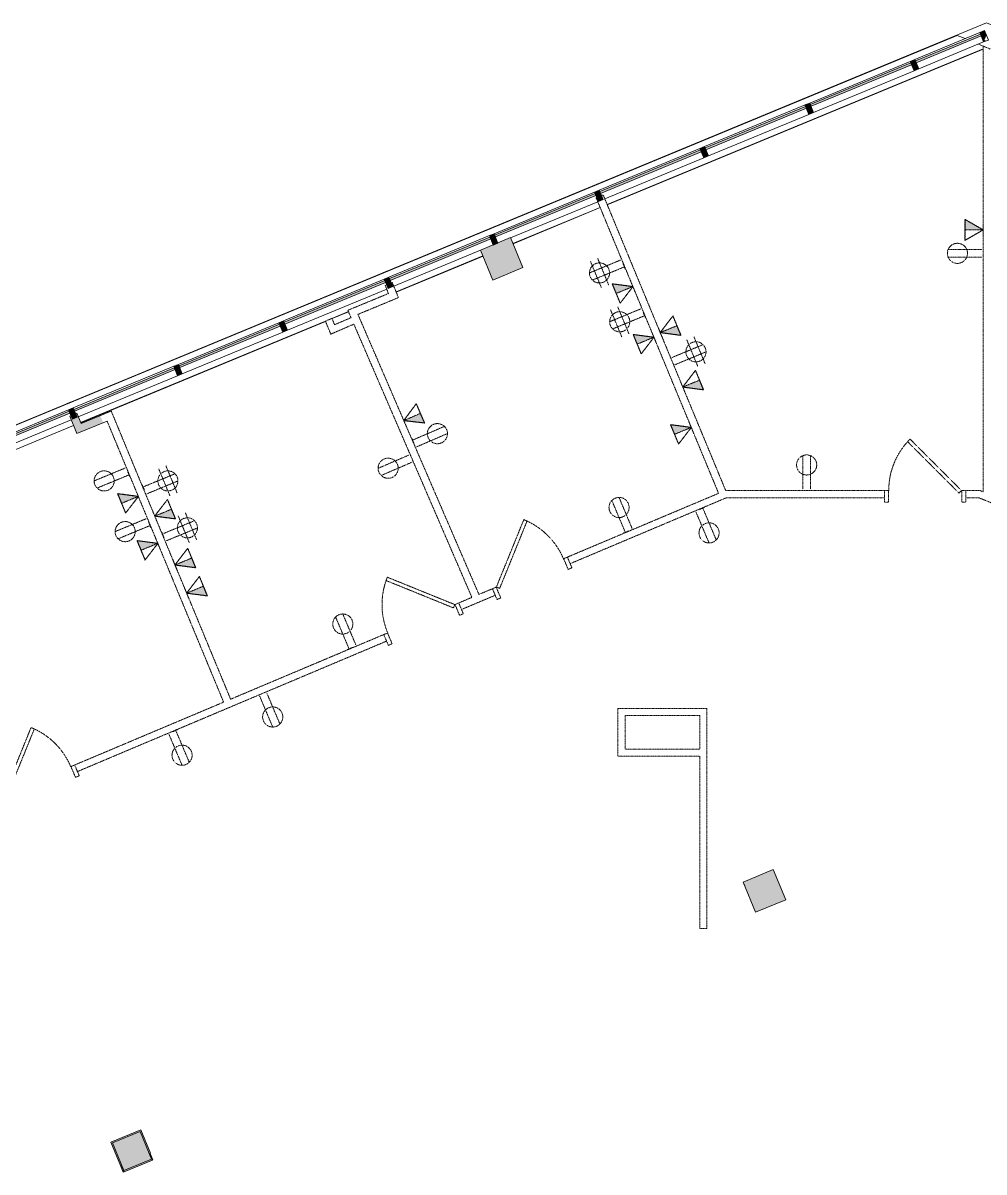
# Model space of a CAD drawing. Header units: inches. Extents: x 488 to 2071, y 800 to 2512.
# Drawn here: x 1024 to 1496, y 1947 to 2512 of the extents above; entities that cross this region are included whole.
import ezdxf

# ---------------------------------------------------------------- set-up
doc = ezdxf.new("R2010")
doc.units = ezdxf.units.IN
doc.header["$MEASUREMENT"] = 0
doc.linetypes.add('Demolished', pattern=[0.1875, 0.125, -0.0625])
for name, color, linetype, lineweight in [('A-ANNO-NOTE', 131, 'Demolished', 9), ('A-COLS', 52, 'Continuous', 13), ('A-DOOR', 31, 'Demolished', 9), ('A-DOOR-FRAM', 31, 'Demolished', 20), ('A-Flor-Shel-Tptn', 8, 'Continuous', 9), ('A-GLAZ-CURT', 52, 'Continuous', 13), ('A-GLAZ-CWMG', 51, 'Continuous', 13), ('A-Glaz-Shel', 8, 'Continuous', 9), ('A-Glaz-Shel-Sill', 8, 'Continuous', 9), ('A-WALL', 113, 'Demolished', 9), ('A-WALL-PATT', 111, 'Continuous', 13), ('E-ELEC-FIXT', 91, 'Demolished', 9), ('I-WALL', 2, 'Demolished', 9), ('S-Cols', 8, 'Continuous', 9), ('S-Cols-Fill', 8, 'Continuous', 9)]:
    doc.layers.add(name, color=color, linetype=linetype, lineweight=lineweight)

# ---------------------------------------------------------------- blocks, each defined once
blk = doc.blocks.new('Revit Link EDITED_dwg_MUL4-5488113-Level 1 DEMOLITION')
at = {"layer": 'A-Glaz-Shel', "color": 7, "flags": 128}
for points in [[(-1, 6.13), (-1, 6.25), (1, 6.25), (1, 6.13)], [(55, 6.13), (55, 6.25), (57, 6.25), (57, 6.13)], [(111, 6.13), (111, 6.25), (113, 6.25), (113, 6.13)], [(167, 6.13), (167, 6.25), (169, 6.25), (169, 6.13)]]:
    blk.add_lwpolyline(points, dxfattribs=at)
blk = doc.blocks.new('Revit Link EDITED_dwg_MUL6-V4-Level 1 DEMOLITION')
at = {"layer": 'A-Glaz-Shel', "color": 7, "flags": 128}
for points in [[(-1, 6.13), (-1, 6.25), (1, 6.25), (1, 6.13)], [(55, 6.13), (55, 6.25), (57, 6.25), (57, 6.13)], [(111, 6.13), (111, 6.25), (113, 6.25), (113, 6.13)], [(167, 6.13), (167, 6.25), (169, 6.25), (169, 6.13)], [(223, 6.13), (223, 6.25), (225, 6.25), (225, 6.13)], [(279, 6.13), (279, 6.25), (281, 6.25), (281, 6.13)]]:
    blk.add_lwpolyline(points, dxfattribs=at)
blk = doc.blocks.new('Revit Link EDITED_dwg-5488103-Level 1 DEMOLITION')
at = {"layer": 'S-Cols-Fill'}
h = blk.add_hatch(color=7, dxfattribs=at)
h.paths.add_polyline_path([(1072.93, 1947.09), (1073.31, 1947.25), (1071.99, 1950.43), (1071.62, 1950.24), (1072.89, 1947.19)], flags=0)
h.paths.add_polyline_path([(1087.36, 1953.07), (1087.42, 1953.09), (1086.1, 1956.27), (1086.04, 1956.25), (1087.19, 1953.46)], flags=0)
at = {"layer": 'A-Glaz-Shel-Sill', "color": 7}
for p, q in [((1310.92, 2422.99), (1495.74, 2499.54)), ((1264.61, 2403.8), (1307.46, 2421.55)), ((1207.13, 2380), (1249.83, 2397.68)), ((1175.61, 2366.94), (1183.7, 2370.29)), ((1051.98, 2315.73), (1172.37, 2365.6)), ((954.19, 2275.22), (1048.51, 2314.29))]:
    blk.add_line(p, q, dxfattribs=at)
at = {"layer": 'A-Glaz-Shel-Sill', "color": 7, "flags": 128}
blk.add_lwpolyline([(2027.09, 2231.29), (2027.09, 2292.98), (1497.37, 2512.39), (550.6, 2120.23), (488.05, 1969.23)], dxfattribs=at)
at = {"layer": 'S-Cols', "color": 7}
for p, q in [((1378.56, 2087.83), (1377.81, 2089.62)), ((1072.93, 1947.09), (1071.61, 1950.27)), ((1073.31, 1947.25), (1072.93, 1947.09))]:
    blk.add_line(p, q, dxfattribs=at)
at = {"layer": 'S-Cols', "color": 7, "flags": 128}
blk.add_lwpolyline([(1086.1, 1956.27), (1087.42, 1953.09), (1087.36, 1953.07)], dxfattribs=at)
at = {"extrusion": (0, 0, -1), "zscale": -1, "rotation": 337.4999999999797}
for name, p in [('Revit Link EDITED_dwg_MUL4-5488113-Level 1 DEMOLITION', (-1462.23, 2491.07)), ('Revit Link EDITED_dwg_MUL6-V4-Level 1 DEMOLITION', (-1255.28, 2405.35))]:
    blk.add_blockref(name, p, dxfattribs=at)
blk = doc.blocks.new('Single Flush - OTJ_SOLIDFLUSH_ALUM-5250963-Level 1 DEMOLITION')
at = {"layer": 'A-DOOR', "color": 250, "lineweight": 20}
for p, q in [((-7.42, 27.07), (-8.65, 25.84)), ((-8.65, 25.84), (16.67, 0.51)), ((17.91, 1.75), (-7.42, 27.07)), ((16.67, 0.51), (17.91, 1.75))]:
    blk.add_line(p, q, dxfattribs=at)
at = {"layer": 'A-DOOR', "color": 7}
blk.add_arc((17.91, 1.75), 35.81, 135, 180.5, dxfattribs=at)
at = {"layer": 'A-DOOR-FRAM', "color": 250}
for p, q in [((-20, -4), (-20, 1.75)), ((-20, 1.75), (-18, 1.75)), ((-18, -4), (-18, 1.75)), ((18, -4), (18, 1.75)), ((18, 1.75), (20, 1.75)), ((20, -4), (20, 1.75)), ((-20, -4), (-18, -4)), ((18, -4), (20, -4))]:
    blk.add_line(p, q, dxfattribs=at)
blk = doc.blocks.new('Single Flush - OTJ_SOLIDFLUSH_ALUM-5213334-Level 1 DEMOLITION')
at = {"layer": 'A-DOOR', "color": 250, "lineweight": 20}
for p, q in [((-8.65, -25.84), (16.67, -0.51)), ((17.91, -1.75), (-7.42, -27.07)), ((16.67, -0.51), (17.91, -1.75)), ((-7.42, -27.07), (-8.65, -25.84))]:
    blk.add_line(p, q, dxfattribs=at)
at = {"layer": 'A-DOOR', "color": 7}
blk.add_arc((17.91, -1.75), 35.81, 179.5, 225, dxfattribs=at)
at = {"layer": 'A-DOOR-FRAM', "color": 250}
for p, q in [((-20, 4), (-20, -1.75)), ((-20, 4), (-18, 4)), ((-18, 4), (-18, -1.75)), ((18, 4), (18, -1.75)), ((18, 4), (20, 4)), ((20, 4), (20, -1.75)), ((-20, -1.75), (-18, -1.75)), ((18, -1.75), (20, -1.75))]:
    blk.add_line(p, q, dxfattribs=at)
blk = doc.blocks.new('PS - Power Device _Wall Base_ - Quadruplex-4862731-Level 1 DEMOLITION')
at = {"layer": 'E-ELEC-FIXT', "color": 7}
for p, q in [((1687.75, 1298.8), (1687.58, 1298.73)), ((1687.75, 1298.8), (1688.84, 1296.28)), ((1688.66, 1296.2), (1688.84, 1296.28))]:
    blk.add_line(p, q, dxfattribs=at)
blk = doc.blocks.new('PS - Power Device _Wall Base_ - Duplex-4862727-Level 1 DEMOLITION')
at = {"layer": 'E-ELEC-FIXT', "color": 7}
for p, q in [((1426.48, 995.66), (1426.4, 995.49)), ((1426.48, 995.66), (1429, 994.57)), ((1428.93, 994.4), (1429, 994.57))]:
    blk.add_line(p, q, dxfattribs=at)
blk = doc.blocks.new('System Panel - Glazed-5309580-Level 1 DEMOLITION')
at = {"layer": 'A-GLAZ-CURT', "lineweight": 9}
blk.add_hatch(color=7, dxfattribs=at).paths.add_polyline_path([(-17.26, 0.75), (17.26, 0.75), (17.26, 1.75), (-17.26, 1.75)], flags=0)
at = {"layer": 'A-GLAZ-CURT', "color": 55, "lineweight": 20}
for p, q in [((17.26, 1.75), (-17.26, 1.75)), ((-17.26, 1.75), (-17.26, 0.75)), ((-17.26, 0.75), (17.26, 0.75)), ((17.26, 0.75), (17.26, 1.75))]:
    blk.add_line(p, q, dxfattribs=at)
blk = doc.blocks.new('System Panel - Glazed-5309578-Level 1 DEMOLITION')
at = {"layer": 'A-GLAZ-CURT', "lineweight": 9}
blk.add_hatch(color=7, dxfattribs=at).paths.add_polyline_path([(26.75, 0.75), (26.75, 1.75), (-26.75, 1.75), (-26.75, 0.75), (20.69, 0.75)], flags=0)
at = {"layer": 'A-GLAZ-CURT', "color": 55, "lineweight": 20}
for p, q in [((26.75, 1.75), (-26.75, 1.75)), ((-26.75, 1.75), (-26.75, 0.75)), ((-26.75, 0.75), (26.75, 0.75)), ((26.75, 0.75), (26.75, 1.75))]:
    blk.add_line(p, q, dxfattribs=at)
blk = doc.blocks.new('Rectangular Mullion - 2_5_ x 5_ rectangular-5309582-Level 1 DEMOLITION')
at = {"layer": 'A-GLAZ-CWMG', "lineweight": 9}
blk.add_hatch(color=7, dxfattribs=at).paths.add_polyline_path([(-2.5, 2.5), (-1.04, 2.5), (-1.77, 1.77), (0, 0), (0, -2.5), (-2.5, -2.5), (-2.5, 1.77)], flags=0)
at = {"layer": 'A-GLAZ-CWMG', "color": 55, "lineweight": 20}
for p, q in [((-2.5, 2.5), (0, 2.5)), ((-2.5, -2.5), (-2.5, 2.5)), ((0, 2.5), (0, -2.5)), ((0, -2.5), (-2.5, -2.5))]:
    blk.add_line(p, q, dxfattribs=at)
blk = doc.blocks.new('Rectangular Mullion - 2_5_ x 5_ rectangular-5309583-Level 1 DEMOLITION')
at = {"layer": 'A-GLAZ-CWMG', "lineweight": 9}
blk.add_hatch(color=7, dxfattribs=at).paths.add_polyline_path([(-1.25, 2.5), (1.25, 2.5), (1.25, -2.5), (-1.25, -2.5), (-1.25, -0.75)], flags=0)
at = {"layer": 'A-GLAZ-CWMG', "color": 55, "lineweight": 20}
for p, q in [((-1.25, 2.5), (1.25, 2.5)), ((-1.25, -2.5), (-1.25, 2.5)), ((1.25, 2.5), (1.25, -2.5)), ((1.25, -2.5), (-1.25, -2.5))]:
    blk.add_line(p, q, dxfattribs=at)
blk = doc.blocks.new('Rectangular Mullion - 2_5_ x 5_ rectangular-5308301-Level 1 DEMOLITION')
at = {"layer": 'A-GLAZ-CWMG', "lineweight": 9}
for p, q in [((1494.11, 2507.66), (1462.22, 2494.45)), ((1496.02, 2503.04), (1464.13, 2489.83))]:
    blk.add_line(p, q, dxfattribs=at)
blk = doc.blocks.new('Rectangular Mullion - 2_5_ x 5_ rectangular-5308166-Level 1 DEMOLITION')
at = {"layer": 'A-GLAZ-CWMG', "lineweight": 9}
for p, q in [((1459.91, 2493.49), (1410.48, 2473.02)), ((1461.82, 2488.87), (1412.39, 2468.4))]:
    blk.add_line(p, q, dxfattribs=at)
blk = doc.blocks.new('Rectangular Mullion - 2_5_ x 5_ rectangular-V21-Level 1 DEMOLITION')
at = {"layer": 'A-GLAZ-CWMG', "lineweight": 9}
for p, q in [((1356.43, 2450.63), (1307.01, 2430.16)), ((1358.35, 2446.01), (1309.72, 2425.87))]:
    blk.add_line(p, q, dxfattribs=at)
blk = doc.blocks.new('Rectangular Mullion - 2_5_ x 5_ rectangular-V22-Level 1 DEMOLITION')
at = {"layer": 'A-GLAZ-CWMG', "lineweight": 9}
for p, q in [((1304.7, 2429.2), (1255.27, 2408.73)), ((1306.26, 2424.44), (1263.41, 2406.69))]:
    blk.add_line(p, q, dxfattribs=at)
blk = doc.blocks.new('Rectangular Mullion - 2_5_ x 5_ rectangular-V23-Level 1 DEMOLITION')
at = {"layer": 'A-GLAZ-CWMG', "lineweight": 9}
for p, q in [((1252.96, 2407.77), (1203.53, 2387.3)), ((1248.63, 2400.57), (1205.94, 2382.88))]:
    blk.add_line(p, q, dxfattribs=at)
blk = doc.blocks.new('Rectangular Mullion - 2_5_ x 5_ rectangular-V24-Level 1 DEMOLITION')
at = {"layer": 'A-GLAZ-CWMG', "lineweight": 9}
for p, q in [((1201.22, 2386.34), (1151.79, 2365.87)), ((1202.47, 2381.45), (1153.71, 2361.25))]:
    blk.add_line(p, q, dxfattribs=at)
blk = doc.blocks.new('Rectangular Mullion - 2_5_ x 5_ rectangular-V25-Level 1 DEMOLITION')
at = {"layer": 'A-GLAZ-CWMG', "lineweight": 9}
for p, q in [((1097.75, 2343.48), (1048.32, 2323.01)), ((1099.66, 2338.86), (1050.78, 2318.61))]:
    blk.add_line(p, q, dxfattribs=at)
blk = doc.blocks.new('Rectangular Mullion - 2_5_ x 5_ rectangular-V26-Level 1 DEMOLITION')
at = {"layer": 'A-GLAZ-CWMG', "lineweight": 9}
for p, q in [((1046.01, 2322.05), (996.58, 2301.58)), ((1047.32, 2317.18), (998.5, 2296.96))]:
    blk.add_line(p, q, dxfattribs=at)

msp = doc.modelspace()

# ---------------------------------------------------------------- hatches: boundary and pattern name
at = {"layer": 'A-ANNO-NOTE'}
for points in [[(1495.81, 2410.62), (1486.88, 2415.78), (1486.88, 2410.62)], [(1315.35, 2379.34), (1323.6, 2382.75), (1313.37, 2384.1)], [(1347.14, 2358.7), (1345.17, 2363.46), (1336.92, 2360.04)], [(1325.68, 2354.39), (1333.93, 2357.81), (1323.71, 2359.16)], [(1358.24, 2331.91), (1356.27, 2336.67), (1348.02, 2333.25)], [(1221.07, 2315.56), (1219.02, 2320.3), (1210.82, 2316.76)], [(1344.05, 2310.05), (1352.3, 2313.46), (1342.07, 2314.81)], [(1072.14, 2276.09), (1080.4, 2279.51), (1070.17, 2280.86)], [(1098.58, 2268.39), (1096.61, 2273.15), (1088.36, 2269.74)], [(1081.71, 2253), (1089.96, 2256.41), (1079.74, 2257.76), (1081.48, 2253.57)], [(1108.53, 2244.37), (1106.56, 2249.13), (1098.31, 2245.71)], [(1114.27, 2230.51), (1112.3, 2235.27), (1104.05, 2231.86)]]:
    msp.add_hatch(color=7, dxfattribs=at).paths.add_polyline_path(points, flags=0)
at = {"layer": 'A-COLS'}
msp.add_hatch(color=250, dxfattribs=at).paths.add_polyline_path([(1383.89, 2074.95), (1398.67, 2081.07), (1392.55, 2095.86), (1377.77, 2089.73), (1383.87, 2075)], flags=0)
at = {"layer": 'A-WALL', "linetype": 'Continuous'}
for points in [[(1254.71, 2385.9), (1269.49, 2392.02), (1263.37, 2406.81), (1248.58, 2400.68), (1254.63, 2386.09)], [(1073.22, 1947.81), (1086.85, 1953.46), (1081.2, 1967.09), (1067.57, 1961.44)]]:
    msp.add_hatch(color=250, dxfattribs=at).paths.add_polyline_path(points, flags=0)
at = {"layer": 'A-WALL-PATT', "lineweight": 9}
for points in [[(1050.14, 2310.37), (1053.6, 2311.8), (1050.06, 2320.35), (1046.6, 2318.91), (1049.47, 2311.99)], [(1053.6, 2311.8), (1063.03, 2315.71), (1061.6, 2319.17), (1052.17, 2315.27), (1052.97, 2313.34)]]:
    msp.add_hatch(color=7, dxfattribs=at).paths.add_polyline_path(points, flags=0)
at = {"layer": 'A-WALL-PATT'}
h = msp.add_hatch(color=250, dxfattribs=at)
h.paths.add_polyline_path([(1073.33, 1947.19), (1087.38, 1953), (1086.04, 1956.25), (1086.32, 1956.36), (1081.54, 1967.9), (1066.76, 1961.78), (1071.54, 1950.24), (1071.99, 1950.43), (1073.31, 1947.25)], flags=0)
h.paths.add_polyline_path([(1073.22, 1947.81), (1067.57, 1961.44), (1081.2, 1967.09), (1086.85, 1953.46), (1073.33, 1947.86)], flags=0)

# ---------------------------------------------------------------- linework, layer by layer
at = {"layer": 'A-ANNO-NOTE', "color": 7}
for p, q in [((1495.74, 2410.58), (1486.81, 2415.74)), ((1486.81, 2405.42), (1486.81, 2415.74)), ((1495.81, 2410.62), (1486.88, 2415.78)), ((1486.88, 2415.78), (1486.88, 2410.62)), ((1495.81, 2410.62), (1486.88, 2415.78)), ((1486.88, 2405.46), (1486.88, 2415.78)), ((1495.74, 2410.58), (1486.81, 2405.42)), ((1486.88, 2410.62), (1495.81, 2410.62)), ((1495.81, 2410.62), (1486.88, 2405.46)), ((1495.74, 2413.58), (1495.74, 2407.58)), ((1495.09, 2400.99), (1478.56, 2400.99)), ((1495.09, 2397.16), (1478.56, 2397.16)), ((1495.09, 2397.16), (1478.56, 2397.16)), ((1317.43, 2395.75), (1302.16, 2389.43)), ((1308.09, 2382.05), (1302.6, 2395.3)), ((1318.9, 2392.21), (1303.63, 2385.89)), ((1311.63, 2383.51), (1306.14, 2396.77)), ((1323.55, 2382.69), (1313.33, 2384.04)), ((1317.27, 2374.51), (1313.33, 2384.04)), ((1323.6, 2382.75), (1313.37, 2384.1)), ((1313.37, 2384.1), (1315.35, 2379.34)), ((1323.6, 2382.75), (1313.37, 2384.1)), ((1317.32, 2374.57), (1313.37, 2384.1)), ((1315.35, 2379.34), (1323.6, 2382.75)), ((1323.55, 2382.69), (1317.27, 2374.51)), ((1323.6, 2382.75), (1317.32, 2374.57)), ((1322.4, 2385.46), (1324.7, 2379.92)), ((1327.38, 2371.73), (1312.11, 2365.41)), ((1318.04, 2358.02), (1312.55, 2371.28)), ((1321.58, 2359.49), (1316.09, 2372.75)), ((1328.85, 2368.19), (1313.58, 2361.87)), ((1336.92, 2360.04), (1343.2, 2368.23)), ((1345.17, 2363.46), (1336.92, 2360.04)), ((1336.97, 2360.11), (1343.24, 2368.29)), ((1343.2, 2368.23), (1347.14, 2358.7)), ((1343.24, 2368.29), (1347.19, 2358.76)), ((1347.14, 2358.7), (1345.17, 2363.46)), ((1333.88, 2357.75), (1323.66, 2359.09)), ((1327.6, 2349.57), (1323.66, 2359.09)), ((1333.93, 2357.81), (1323.71, 2359.16)), ((1323.71, 2359.16), (1325.68, 2354.39)), ((1333.93, 2357.81), (1323.71, 2359.16)), ((1327.65, 2349.63), (1323.71, 2359.16)), ((1325.68, 2354.39), (1333.93, 2357.81)), ((1333.88, 2357.75), (1327.6, 2349.57)), ((1333.93, 2357.81), (1327.65, 2349.63)), ((1332.74, 2360.52), (1335.03, 2354.98)), ((1338.11, 2357.34), (1335.82, 2362.88)), ((1336.92, 2360.04), (1347.14, 2358.7)), ((1336.92, 2360.04), (1347.14, 2358.7)), ((1336.97, 2360.11), (1347.19, 2358.76)), ((1353.57, 2357.98), (1359.06, 2344.73)), ((1342.76, 2347.81), (1358.03, 2354.14)), ((1350.03, 2356.52), (1355.52, 2343.26)), ((1344.23, 2344.27), (1359.5, 2350.6)), ((1348.02, 2333.25), (1354.29, 2341.44)), ((1348.06, 2333.31), (1354.34, 2341.5)), ((1354.29, 2341.44), (1358.24, 2331.91)), ((1354.34, 2341.5), (1358.29, 2331.97)), ((1349.21, 2330.54), (1346.91, 2336.09)), ((1356.27, 2336.67), (1348.02, 2333.25)), ((1358.24, 2331.91), (1356.27, 2336.67)), ((1348.02, 2333.25), (1358.24, 2331.91)), ((1348.02, 2333.25), (1358.24, 2331.91)), ((1348.06, 2333.31), (1358.29, 2331.97)), ((1210.82, 2316.76), (1216.98, 2325.03)), ((1210.87, 2316.82), (1217.03, 2325.09)), ((1216.98, 2325.03), (1221.07, 2315.56)), ((1217.03, 2325.09), (1221.12, 2315.63)), ((1212.06, 2314.07), (1209.68, 2319.57)), ((1219.02, 2320.3), (1210.82, 2316.76)), ((1221.07, 2315.56), (1219.02, 2320.3)), ((1210.82, 2316.76), (1221.07, 2315.56)), ((1210.82, 2316.76), (1221.07, 2315.56)), ((1210.87, 2316.82), (1221.12, 2315.63)), ((1215.66, 2307.37), (1230.84, 2313.92)), ((1215.66, 2307.37), (1230.84, 2313.92)), ((1352.25, 2313.4), (1342.03, 2314.75)), ((1345.97, 2305.22), (1342.03, 2314.75)), ((1352.3, 2313.46), (1342.07, 2314.81)), ((1342.07, 2314.81), (1344.05, 2310.05)), ((1352.3, 2313.46), (1342.07, 2314.81)), ((1346.02, 2305.28), (1342.07, 2314.81)), ((1344.05, 2310.05), (1352.3, 2313.46)), ((1352.25, 2313.4), (1345.97, 2305.22)), ((1352.3, 2313.46), (1346.02, 2305.28)), ((1351.1, 2316.17), (1353.4, 2310.63)), ((1217.18, 2303.85), (1232.35, 2310.4)), ((1213.41, 2299.84), (1198.23, 2293.29)), ((1214.93, 2296.32), (1199.75, 2289.77)), ((1214.93, 2296.32), (1199.75, 2289.77)), ((1407.07, 2282.98), (1407.07, 2299.51)), ((1407.07, 2282.98), (1407.07, 2299.51)), ((1410.9, 2282.98), (1410.9, 2299.51)), ((1073.85, 2293.43), (1058.58, 2287.11)), ((1075.32, 2289.89), (1060.05, 2283.57)), ((1075.32, 2289.89), (1060.05, 2283.57)), ((1083.11, 2284.3), (1098.38, 2290.62)), ((1090.38, 2293), (1095.87, 2279.74)), ((1093.92, 2294.47), (1099.41, 2281.21)), ((1084.57, 2280.76), (1099.84, 2287.08)), ((1080.35, 2279.45), (1070.12, 2280.79)), ((1074.07, 2271.27), (1070.12, 2280.79)), ((1080.4, 2279.51), (1070.17, 2280.86)), ((1070.17, 2280.86), (1072.14, 2276.09)), ((1080.4, 2279.51), (1070.17, 2280.86)), ((1074.12, 2271.33), (1070.17, 2280.86)), ((1072.14, 2276.09), (1080.4, 2279.51)), ((1080.35, 2279.45), (1074.07, 2271.27)), ((1080.4, 2279.51), (1074.12, 2271.33)), ((1079.2, 2282.22), (1081.5, 2276.68)), ((1323.14, 2263.75), (1316.72, 2278.98)), ((1089.55, 2267.03), (1087.26, 2272.57)), ((1088.36, 2269.74), (1094.64, 2277.92)), ((1096.61, 2273.15), (1088.36, 2269.74)), ((1088.41, 2269.8), (1094.69, 2277.98)), ((1094.64, 2277.92), (1098.58, 2268.39)), ((1094.69, 2277.98), (1098.63, 2268.45)), ((1098.58, 2268.39), (1096.61, 2273.15)), ((1319.61, 2262.26), (1313.18, 2277.49)), ((1319.61, 2262.26), (1313.18, 2277.49)), ((1358.1, 2273.29), (1364.52, 2258.06)), ((1358.1, 2273.29), (1364.52, 2258.06)), ((1084.18, 2268.49), (1068.91, 2262.17)), ((1088.36, 2269.74), (1098.58, 2268.39)), ((1088.36, 2269.74), (1098.58, 2268.39)), ((1088.41, 2269.8), (1098.63, 2268.45)), ((1092.67, 2261.2), (1107.94, 2267.52)), ((1099.94, 2269.9), (1105.43, 2256.65)), ((1103.49, 2271.37), (1108.98, 2258.11)), ((1354.56, 2271.8), (1360.99, 2256.57)), ((1085.65, 2264.95), (1070.38, 2258.62)), ((1085.65, 2264.95), (1070.38, 2258.62)), ((1094.14, 2257.66), (1109.41, 2263.98)), ((1089.92, 2256.35), (1079.69, 2257.7)), ((1083.64, 2248.17), (1079.69, 2257.7)), ((1089.96, 2256.41), (1079.74, 2257.76)), ((1079.74, 2257.76), (1081.71, 2253)), ((1089.96, 2256.41), (1079.74, 2257.76)), ((1083.69, 2248.23), (1079.74, 2257.76)), ((1081.71, 2253), (1089.96, 2256.41)), ((1089.92, 2256.35), (1083.64, 2248.17)), ((1089.96, 2256.41), (1083.69, 2248.23)), ((1088.77, 2259.12), (1091.06, 2253.58)), ((1098.31, 2245.71), (1104.59, 2253.9)), ((1098.36, 2245.78), (1104.64, 2253.96)), ((1104.59, 2253.9), (1108.53, 2244.37)), ((1104.64, 2253.96), (1108.58, 2244.43)), ((1099.5, 2243), (1097.21, 2248.55)), ((1106.56, 2249.13), (1098.31, 2245.71)), ((1098.31, 2245.71), (1108.53, 2244.37)), ((1098.31, 2245.71), (1108.53, 2244.37)), ((1098.36, 2245.78), (1108.58, 2244.43)), ((1108.53, 2244.37), (1106.56, 2249.13)), ((1104.05, 2231.86), (1110.33, 2240.04)), ((1104.1, 2231.92), (1110.38, 2240.1)), ((1110.33, 2240.04), (1114.27, 2230.51)), ((1110.38, 2240.1), (1114.32, 2230.57)), ((1105.24, 2229.15), (1102.95, 2234.69)), ((1112.3, 2235.27), (1104.05, 2231.86)), ((1114.27, 2230.51), (1112.3, 2235.27)), ((1104.05, 2231.86), (1114.27, 2230.51)), ((1104.05, 2231.86), (1114.27, 2230.51)), ((1104.1, 2231.92), (1114.32, 2230.57)), ((1183.77, 2204.93), (1177.34, 2220.15)), ((1183.77, 2204.93), (1177.34, 2220.15)), ((1187.3, 2206.42), (1180.88, 2221.64)), ((1143.53, 2182.72), (1149.95, 2167.5)), ((1143.53, 2182.72), (1149.95, 2167.5)), ((1140, 2181.23), (1146.42, 2166.01)), ((1095.41, 2162.41), (1101.84, 2147.19)), ((1098.94, 2163.9), (1105.37, 2148.68)), ((1098.94, 2163.9), (1105.37, 2148.68))]:
    msp.add_line(p, q, dxfattribs=at)
for centre in [(1483.13, 2399.07), (1307.11, 2389.41), (1317.06, 2365.39), (1354.55, 2350.62), (1227.41, 2310.35), (1203.18, 2293.34), (1408.98, 2294.95), (1063.53, 2287.09), (1094.89, 2287.1), (1316.73, 2274.03), (1073.86, 2262.14), (1104.46, 2264.01), (1360.98, 2261.52), (1180.88, 2216.69), (1146.41, 2170.96), (1101.83, 2152.14)]:
    msp.add_circle(centre, 4.95, dxfattribs=at)
at = {"layer": 'A-COLS', "color": 55, "lineweight": 20}
for p, q in [((1392.55, 2095.86), (1377.77, 2089.73)), ((1398.67, 2081.07), (1392.55, 2095.86)), ((1377.77, 2089.73), (1383.89, 2074.95)), ((1383.89, 2074.95), (1398.67, 2081.07))]:
    msp.add_line(p, q, dxfattribs=at)
at = {"layer": 'A-WALL', "linetype": 'Continuous'}
for p, q in [((552.8, 2121), (1483, 2506.31)), ((1486.92, 2504.68), (1483, 2506.31)), ((1495.74, 2499.68), (1310.87, 2423.1)), ((1495.74, 2501.03), (1493.45, 2501.98)), ((1307.41, 2421.67), (1264.56, 2403.92)), ((1249.78, 2397.8), (1207.09, 2380.11)), ((1183.65, 2370.4), (1175.56, 2367.05)), ((1172.33, 2365.71), (1051.93, 2315.84)), ((1048.47, 2314.41), (954.14, 2275.34))]:
    msp.add_line(p, q, dxfattribs=at)
at = {"layer": 'A-WALL', "color": 55, "linetype": 'Continuous', "lineweight": 20}
for p, q in [((1263.37, 2406.81), (1248.58, 2400.68)), ((1269.49, 2392.02), (1263.37, 2406.81)), ((1248.58, 2400.68), (1254.71, 2385.9)), ((1254.71, 2385.9), (1269.49, 2392.02)), ((1081.54, 1967.9), (1066.76, 1961.78)), ((1086.32, 1956.36), (1081.54, 1967.9)), ((1066.76, 1961.78), (1071.54, 1950.24)), ((1086.04, 1956.25), (1086.32, 1956.36)), ((1087.38, 1953), (1086.04, 1956.25)), ((1071.54, 1950.24), (1071.99, 1950.43)), ((1071.99, 1950.43), (1073.33, 1947.19)), ((1073.33, 1947.19), (1087.38, 1953))]:
    msp.add_line(p, q, dxfattribs=at)
at = {"layer": 'A-WALL', "color": 135, "linetype": 'Continuous', "lineweight": 13}
for p, q in [((1081.2, 1967.09), (1067.57, 1961.44)), ((1086.85, 1953.46), (1081.2, 1967.09)), ((1067.57, 1961.44), (1073.22, 1947.81)), ((1073.22, 1947.81), (1086.85, 1953.46))]:
    msp.add_line(p, q, dxfattribs=at)
at = {"layer": 'I-WALL', "color": 250, "lineweight": 20}
for p, q in [((1495.74, 2501.03), (1495.74, 2281.75)), ((1499.24, 2499.58), (1495.74, 2501.03)), ((1308.92, 2427.81), (1305.46, 2426.38)), ((1305.46, 2426.38), (1365.67, 2281)), ((1369.18, 2282.33), (1308.92, 2427.81)), ((1205.2, 2384.68), (1201.73, 2383.24)), ((1201.73, 2383.24), (1203.36, 2379.31)), ((1208.26, 2377.29), (1205.2, 2384.68)), ((1203.36, 2379.31), (1183.37, 2371.04)), ((1188.32, 2369.03), (1208.26, 2377.29)), ((1183.37, 2371.04), (1184.93, 2367.43)), ((1247.82, 2231.25), (1188.32, 2369.03)), ((1175.56, 2367.05), (1172.33, 2365.71)), ((1172.33, 2365.71), (1174.97, 2359.32)), ((1174.97, 2359.32), (1186.32, 2364.22)), ((1176.85, 2363.94), (1175.56, 2367.05)), ((1184.93, 2367.43), (1176.85, 2363.94)), ((1186.32, 2364.22), (1244.37, 2229.79)), ((1125.72, 2179.71), (1067.02, 2321.42)), ((1064.99, 2316.52), (1122.27, 2178.26)), ((1365.67, 2281), (1291.33, 2249.61)), ((1292.69, 2246.39), (1369.54, 2278.83)), ((1447.24, 2282.33), (1369.18, 2282.33)), ((1369.54, 2278.83), (1447.24, 2278.83)), ((1447.24, 2278.83), (1447.24, 2282.33)), ((1494.33, 2282.33), (1487.24, 2282.33)), ((1487.24, 2282.33), (1487.24, 2278.83)), ((1487.24, 2278.83), (1493.64, 2278.83)), ((1493.64, 2278.83), (1508.35, 2272.8)), ((1495.74, 2281.75), (1494.33, 2282.33)), ((1291.33, 2249.61), (1292.69, 2246.39)), ((1254.48, 2234.06), (1247.82, 2231.25)), ((1255.84, 2230.84), (1254.48, 2234.06)), ((1244.37, 2229.79), (1237.89, 2227.06)), ((1239.25, 2223.84), (1255.84, 2230.84)), ((1237.89, 2227.06), (1239.25, 2223.84)), ((1201.04, 2211.51), (1125.72, 2179.71)), ((1202.4, 2208.28), (1201.04, 2211.51)), ((1050.39, 2144.12), (1202.4, 2208.28)), ((1122.27, 2178.26), (1049.03, 2147.34)), ((1359.92, 2175.12), (1316.17, 2175.12)), ((1316.17, 2175.12), (1316.17, 2151.62)), ((1319.67, 2171.62), (1356.42, 2171.62)), ((1319.67, 2155.12), (1319.67, 2171.62)), ((1356.42, 2171.62), (1356.42, 2155.12)), ((1359.92, 2066.94), (1359.92, 2175.12)), ((1356.42, 2155.12), (1319.67, 2155.12)), ((1316.17, 2151.62), (1356.42, 2151.62)), ((1356.42, 2151.62), (1356.42, 2066.94)), ((1049.03, 2147.34), (1050.39, 2144.12)), ((1356.42, 2066.94), (1359.92, 2066.94))]:
    msp.add_line(p, q, dxfattribs=at)
at = {"layer": 'I-WALL', "color": 55, "linetype": 'Continuous', "lineweight": 20}
for p, q in [((1050.06, 2320.35), (1046.6, 2318.91)), ((1046.6, 2318.91), (1050.14, 2310.37)), ((1052.17, 2315.27), (1050.06, 2320.35)), ((1067.02, 2321.42), (1052.17, 2315.27)), ((1050.14, 2310.37), (1064.99, 2316.52))]:
    msp.add_line(p, q, dxfattribs=at)

# ---------------------------------------------------------------- block references
at = {"layer": 'A-DOOR', "color": 7}
msp.add_blockref('Single Flush - OTJ_SOLIDFLUSH_ALUM-5250963-Level 1 DEMOLITION', (1467.24, 2280.58), dxfattribs=at)
for name, p, rotation in [('Single Flush - OTJ_SOLIDFLUSH_ALUM-5213334-Level 1 DEMOLITION', (1273.58, 2240.22), 202.8841929582881), ('Single Flush - OTJ_SOLIDFLUSH_ALUM-5250963-Level 1 DEMOLITION', (1220.15, 2217.67), 22.88419295828815), ('Single Flush - OTJ_SOLIDFLUSH_ALUM-5213334-Level 1 DEMOLITION', (1031.28, 2137.95), 202.8841929582881)]:
    msp.add_blockref(name, p, dxfattribs=dict(at, rotation=rotation))
at = {"layer": 'A-Flor-Shel-Tptn', "color": 7}
msp.add_blockref('Revit Link EDITED_dwg-5488103-Level 1 DEMOLITION', (0, 0), dxfattribs=at)
at = {"layer": 'A-GLAZ-CURT', "lineweight": 9, "rotation": 22.49999999995562}
for name, p in [('System Panel - Glazed-5309580-Level 1 DEMOLITION', (1479.12, 2498.74)), ('System Panel - Glazed-5309578-Level 1 DEMOLITION', (1436.15, 2480.95)), ('System Panel - Glazed-5309578-Level 1 DEMOLITION', (1384.41, 2459.52)), ('System Panel - Glazed-5309578-Level 1 DEMOLITION', (1332.68, 2438.09)), ('System Panel - Glazed-5309578-Level 1 DEMOLITION', (1280.94, 2416.66)), ('System Panel - Glazed-5309578-Level 1 DEMOLITION', (1229.2, 2395.23)), ('System Panel - Glazed-5309578-Level 1 DEMOLITION', (1177.46, 2373.79)), ('System Panel - Glazed-5309578-Level 1 DEMOLITION', (1125.73, 2352.36)), ('System Panel - Glazed-5309578-Level 1 DEMOLITION', (1073.99, 2330.93)), ('System Panel - Glazed-5309578-Level 1 DEMOLITION', (1022.25, 2309.5))]:
    msp.add_blockref(name, p, dxfattribs=at)
at = {"layer": 'A-GLAZ-CWMG', "lineweight": 9}
for name, p in [('Rectangular Mullion - 2_5_ x 5_ rectangular-5308301-Level 1 DEMOLITION', (0, 0)), ('Rectangular Mullion - 2_5_ x 5_ rectangular-5308166-Level 1 DEMOLITION', (0, 0)), ('Rectangular Mullion - 2_5_ x 5_ rectangular-5308166-Level 1 DEMOLITION', (-51.74, -21.43)), ('Rectangular Mullion - 2_5_ x 5_ rectangular-V21-Level 1 DEMOLITION', (0, 0)), ('Rectangular Mullion - 2_5_ x 5_ rectangular-V22-Level 1 DEMOLITION', (0, 0)), ('Rectangular Mullion - 2_5_ x 5_ rectangular-V23-Level 1 DEMOLITION', (0, 0)), ('Rectangular Mullion - 2_5_ x 5_ rectangular-V24-Level 1 DEMOLITION', (0, 0)), ('Rectangular Mullion - 2_5_ x 5_ rectangular-5308166-Level 1 DEMOLITION', (-310.42, -128.58)), ('Rectangular Mullion - 2_5_ x 5_ rectangular-V25-Level 1 DEMOLITION', (0, 0)), ('Rectangular Mullion - 2_5_ x 5_ rectangular-V26-Level 1 DEMOLITION', (0, 0))]:
    msp.add_blockref(name, p, dxfattribs=at)
at = {"layer": 'A-GLAZ-CWMG', "lineweight": 9, "extrusion": (0, 0, -1), "rotation": 157.5000000000444}
for name, p in [('Rectangular Mullion - 2_5_ x 5_ rectangular-5309582-Level 1 DEMOLITION', (-1497.37, 2506.31)), ('Rectangular Mullion - 2_5_ x 5_ rectangular-5309583-Level 1 DEMOLITION', (-1462.02, 2491.66)), ('Rectangular Mullion - 2_5_ x 5_ rectangular-5309583-Level 1 DEMOLITION', (-1410.28, 2470.23)), ('Rectangular Mullion - 2_5_ x 5_ rectangular-5309583-Level 1 DEMOLITION', (-1358.55, 2448.8)), ('Rectangular Mullion - 2_5_ x 5_ rectangular-5309583-Level 1 DEMOLITION', (-1306.81, 2427.37)), ('Rectangular Mullion - 2_5_ x 5_ rectangular-5309583-Level 1 DEMOLITION', (-1255.07, 2405.94)), ('Rectangular Mullion - 2_5_ x 5_ rectangular-5309583-Level 1 DEMOLITION', (-1203.33, 2384.51)), ('Rectangular Mullion - 2_5_ x 5_ rectangular-5309583-Level 1 DEMOLITION', (-1151.6, 2363.08)), ('Rectangular Mullion - 2_5_ x 5_ rectangular-5309583-Level 1 DEMOLITION', (-1099.86, 2341.65)), ('Rectangular Mullion - 2_5_ x 5_ rectangular-5309583-Level 1 DEMOLITION', (-1048.12, 2320.22))]:
    msp.add_blockref(name, p, dxfattribs=at)
at = {"layer": 'E-ELEC-FIXT', "color": 7}
for name, p, rotation in [('PS - Power Device _Wall Base_ - Quadruplex-4862731-Level 1 DEMOLITION', (3025.58, 3666.4), 179.1923727629194), ('PS - Power Device _Wall Base_ - Quadruplex-4862731-Level 1 DEMOLITION', (3035.53, 3642.37), 179.1923727629194), ('PS - Power Device _Wall Base_ - Duplex-4862727-Level 1 DEMOLITION', (-506.3, 2560.63), 316.7370409197244), ('PS - Power Device _Wall Base_ - Duplex-4862727-Level 1 DEMOLITION', (2793.3, 2010.91), 135.8801695892021), ('PS - Power Device _Wall Base_ - Quadruplex-4862731-Level 1 DEMOLITION', (-623.57, 1010.12), 359.1923727629631), ('PS - Power Device _Wall Base_ - Duplex-4862727-Level 1 DEMOLITION', (1625.56, 3993.1), 226.2643625474908), ('PS - Power Device _Wall Base_ - Duplex-4862727-Level 1 DEMOLITION', (2803.63, 1985.96), 135.8801695892021), ('PS - Power Device _Wall Base_ - Quadruplex-4862731-Level 1 DEMOLITION', (-614.01, 987.02), 359.1923727629631), ('PS - Power Device _Wall Base_ - Duplex-4862727-Level 1 DEMOLITION', (1052.15, 542.45), 46.26436254749078), ('PS - Power Device _Wall Base_ - Duplex-4862727-Level 1 DEMOLITION', (916.31, 485.11), 46.26436254749078), ('PS - Power Device _Wall Base_ - Duplex-4862727-Level 1 DEMOLITION', (1366.4, 3883.72), 226.2643625474908)]:
    msp.add_blockref(name, p, dxfattribs=dict(at, rotation=rotation))

doc.saveas('drawing.dxf')
